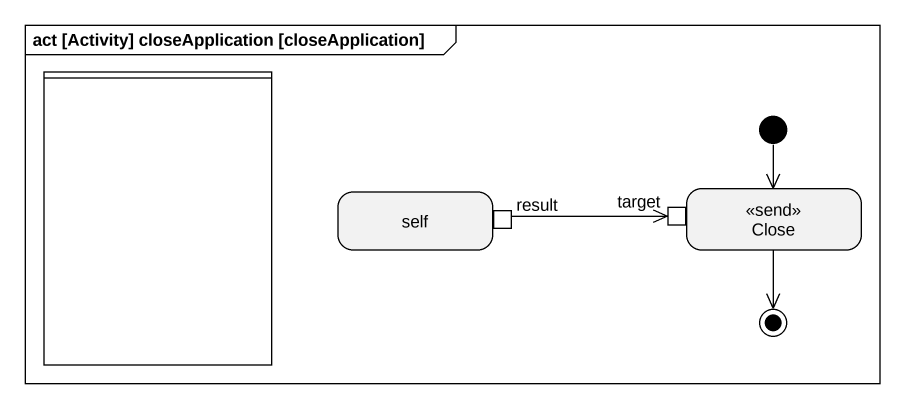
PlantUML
@startuml
mainframe act [Activity] closeApplication [closeApplication]
hide empty description
state " " as lane1 <<partition>>
state self {
  state result <<outputPin>>
}
state Close <<send>> {
  state target <<inputPin>>
}
[*] --> Close
result -right-> target
Close --> [*]
@enduml
